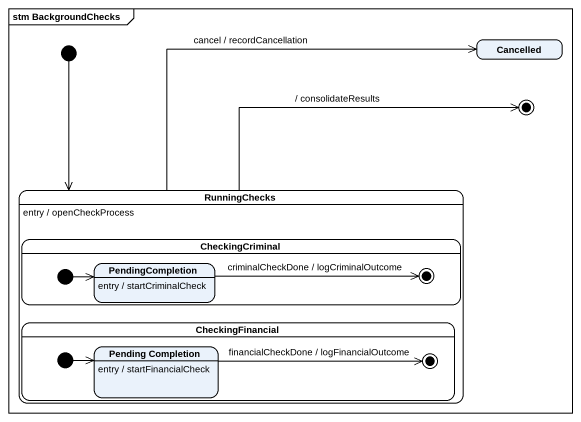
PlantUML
@startuml
mainframe stm BackgroundChecks
hide empty description
state Cancelled
state RunningChecks {
  state CheckingCriminal {
    state PendingCompletion
    PendingCompletion : entry / startCriminalCheck
    [*] -right-> PendingCompletion
    PendingCompletion -right-> [*] : criminalCheckDone / logCriminalOutcome
  }
  state CheckingFinancial {
    state "Pending Completion" as Pending_Completion
    Pending_Completion : entry / startFinancialCheck
    [*] -right-> Pending_Completion
    Pending_Completion -right-> [*] : financialCheckDone / logFinancialOutcome
  }
}
RunningChecks : entry / openCheckProcess
[*] --> RunningChecks
RunningChecks -up-> Cancelled : cancel / recordCancellation
RunningChecks -up-> [*] : / consolidateResults
@enduml
